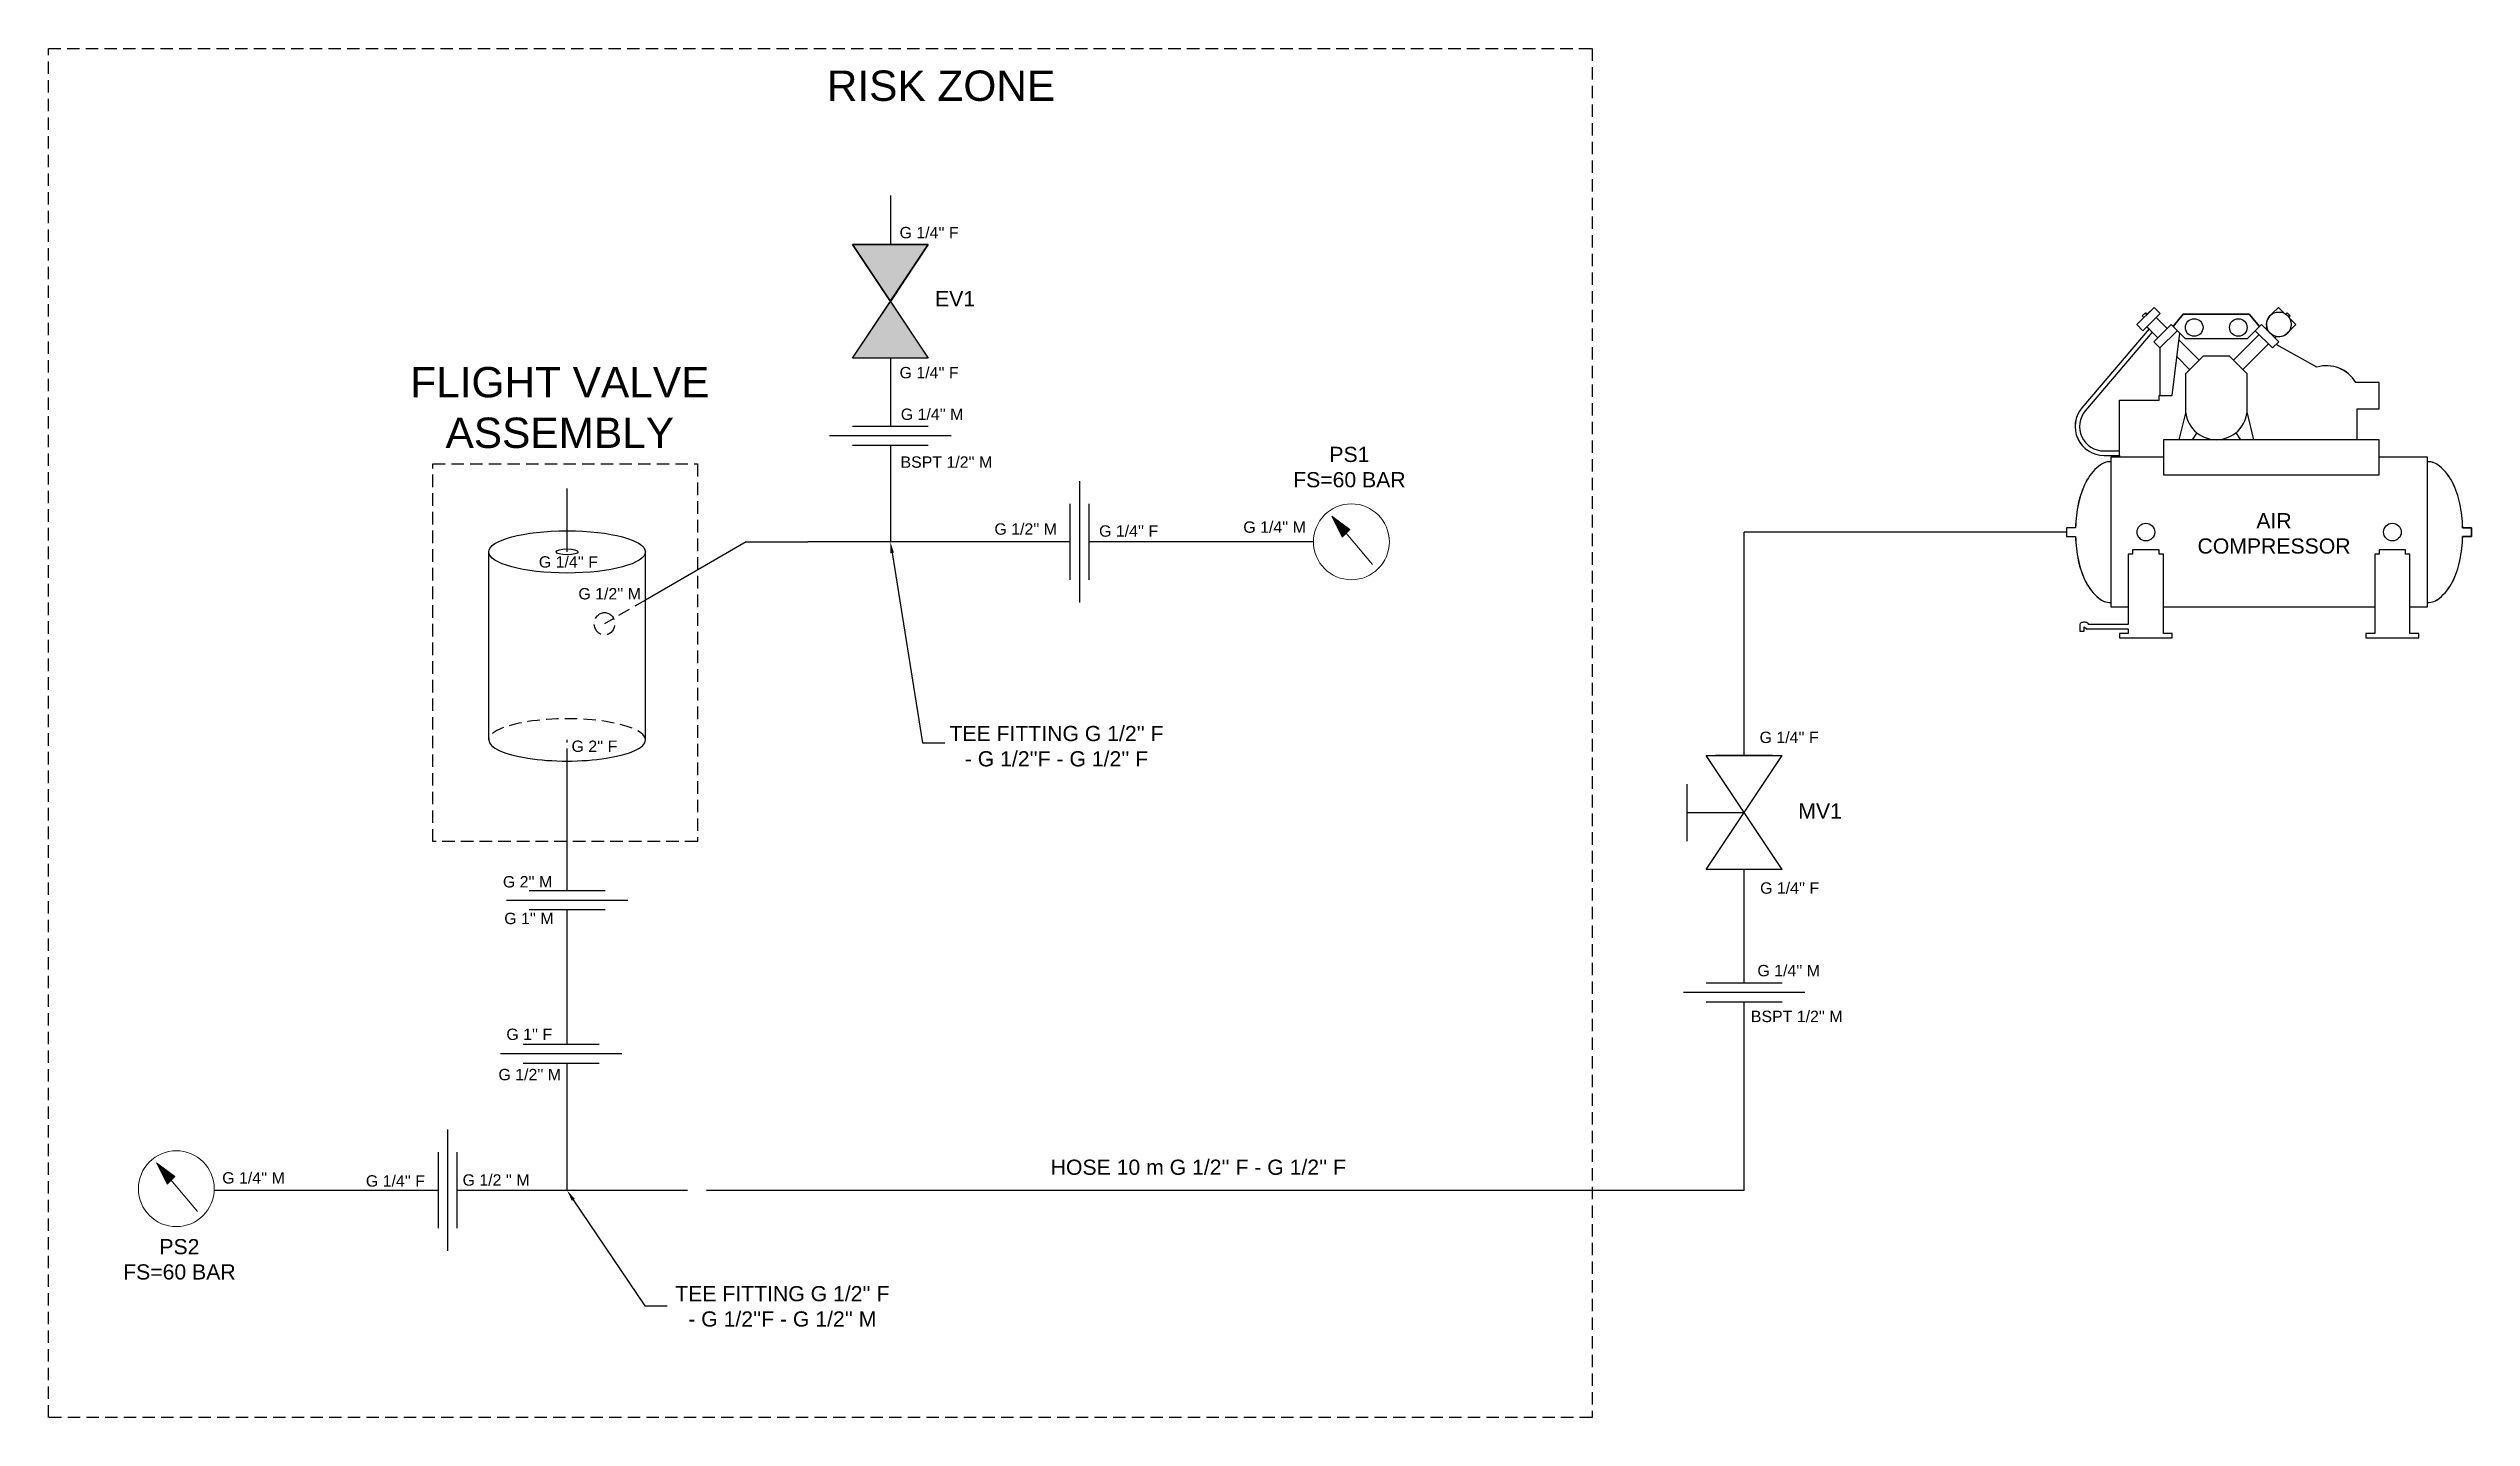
# Model space of a CAD drawing. Header units: millimetres. Extents: x 3438.2 to 3477.1, y 1369.3 to 1391.3.
import ezdxf
from ezdxf import colors
from ezdxf.entities.mleader import LeaderData, LeaderLine
from ezdxf.enums import TextEntityAlignment as Align
from ezdxf.math import Vec2, Vec3

# ---------------------------------------------------------------- set-up
doc = ezdxf.new("R2010")
doc.units = ezdxf.units.MM
doc.linetypes.add('TransientTextAxis', pattern=[0.3, 0.2, -0.1, 0, 0])
doc.layers.add('SYMS', color=7, linetype='Continuous')
doc.styles.add('SIMPLEX', font='SIMPLEX')
doc.styles.get("Standard").update_dxf_attribs({"font": 'arial.ttf'})
doc.styles.add('WD', font='romans.shx')

# ---------------------------------------------------------------- blocks, each defined once
blk = doc.blocks.new('VFI1_UNION')
at = {"ltscale": 3.2258}
for p, q in [((-0.4, -0.063), (0.4, -0.063)), ((-0.25, 0), (0.25, 0)), ((-0.25, -0.125), (0.25, -0.125))]:
    blk.add_line(p, q, dxfattribs=at)
at = {"style": 'WD'}
blk.add_attdef('WDTAGALT', text='', height=0.125, dxfattribs=at).set_placement((-0.035, 0.116), align=Align.RIGHT)
for tag, p, height in [('RATING1', (0.136, 0.123), 0.125), ('X2TERM02', (0, 0), 0.005), ('TERM02', (0.008, 0.013), 0.0625), ('X8TERM01', (0, -0.125), 0.005), ('TERM01', (0.017, -0.206), 0.0625), ('DESC1', (-0.937, -0.297), 0.125), ('DESC2', (-0.937, -0.481), 0.125), ('DESC3', (-0.937, -0.671), 0.125)]:
    blk.add_attdef(tag, p, '', height=height, dxfattribs=at)
at = {"style": 'WD', "flags": 1}
for tag, height, p in [('WDTYPE', 0.01, (0.506, -0.167)), ('FAMILY', 0.01, (0.614, -0.146)), ('INST', 0.125, (0.078, -0.384)), ('CAT', 0.01, (0.614, -0.19)), ('MFG', 0.01, (0.615, -0.222)), ('ASSYCODE', 0.01, (0.643, -0.251)), ('LOC', 0.125, (0.054, -0.545)), ('TAG1', 0.125, (0.072, -0.755))]:
    blk.add_attdef(tag, text='', height=height, dxfattribs=at).set_placement(p, align=Align.CENTER)
at = {"style": 'WD'}
blk.add_attdef('XREF', text='', height=0.0625, rotation=0.0625, dxfattribs=at).set_placement((0.597, -0.011), align=Align.TOP_CENTER)
blk = doc.blocks.new('HMT1_PRESSURE_GAUGE')
blk.add_hatch(color=7).paths.add_polyline_path([(-0.13, 0.17), (-0.06, 0.03), (-0.01, 0.08)])
at = {"color": 7, "linetype": 'Continuous', "lineweight": 0, "ltscale": 645.15999}
for p, q in [((-0.13, 0.17), (0.14, -0.15)), ((-0.13, 0.17), (-0.06, 0.03)), ((-0.13, 0.17), (-0.01, 0.08)), ((-0.06, 0.03), (-0.01, 0.08))]:
    blk.add_line(p, q, dxfattribs=at)
at = {"color": 255, "linetype": 'Continuous', "lineweight": 0, "ltscale": 25.4, "flags": 128}
blk.add_lwpolyline([(-0.13, 0.17), (-0.06, 0.03), (-0.01, 0.08)], close=True, dxfattribs=at)
at = {"color": 7, "linetype": 'Continuous', "lineweight": 0, "ltscale": 645.15999}
blk.add_circle((0, 0), 0.25, dxfattribs=at)
at = {"style": 'WD', "width": 0.7}
for tag, p in [('INST', (-0.01, 0.531)), ('LOC', (-0.01, 0.406)), ('TAG1', (-0.01, 0.281)), ('DESC1', (0.021, -0.375)), ('DESC2', (0.021, -0.5)), ('DESC3', (0.021, -0.625)), ('WDTAGALT', (0.021, -0.75))]:
    blk.add_attdef(tag, text='', height=0.0938, dxfattribs=at).set_placement(p, align=Align.CENTER)
blk.add_attdef('TERM01', text='', height=0.0625, dxfattribs=at).set_placement((-0.281, 0.031), align=Align.RIGHT)
at = {"style": 'WD'}
for tag, p, height, flags in [('X4TERM01', (-0.25, 0), 0.005, 1), ('X1TERM02', (0.25, 0), 0.005, 1), ('FAMILY', (-0.052, -0.062), 0.01, 9), ('WDBLKNAM', (-0.052, -0.187), 0.01, 9)]:
    blk.add_attdef(tag, p, '', height=height, dxfattribs=dict(at, flags=flags))
at = {"flags": 1}
blk.add_attdef('WDTYPE', (0.094, 0.094), '', height=0.01, dxfattribs=at)
at = {"style": 'WD', "width": 0.7}
for tag, p, height in [('TERM02', (0.281, 0.031), 0.0625), ('RATING1', (0.281, -0.187), 0.0938)]:
    blk.add_attdef(tag, p, '', height=height, dxfattribs=at)
at = {"style": 'WD'}
blk.add_attdef('XREF', text='', height=0.0625, dxfattribs=at).set_placement((-0.281, -0.156), align=Align.RIGHT)
at = {"linetype": 'Continuous', "style": 'WD', "flags": 9}
for tag, p in [('ASSYCODE', (-0.052, -0.156)), ('CAT', (-0.052, -0.094)), ('MFG', (-0.052, -0.125))]:
    blk.add_attdef(tag, p, '', height=0.01, dxfattribs=at)
blk = doc.blocks.new('VGVA1_GATE_VALVE_CLOS')
h = blk.add_hatch(color=256)
h.paths.add_polyline_path([(0, 0), (0.25, 0.375), (-0.25, 0.375)])
h.paths.add_polyline_path([(-0.25, -0.375), (0.25, -0.375), (0, 0)])
h.paths.add_polyline_path([(-0.001, -0.001), (0.039, -0.001), (0.039, 0.006), (-0.001, 0.006)], flags=9)
h.paths.add_polyline_path([(0.062, -0.004), (0.439, -0.004), (0.439, 0.09), (0.062, 0.09)], flags=9)
h.paths.add_polyline_path([(-0.001, 0.374), (0.039, 0.374), (0.039, 0.381), (-0.001, 0.381)], flags=9)
h.paths.add_polyline_path([(-0.001, -0.376), (0.037, -0.376), (0.037, -0.369), (-0.001, -0.369)], flags=9)
at = {"ltscale": 3.2258}
for p, q in [((-0.25, 0.375), (0.25, -0.375)), ((-0.25, -0.375), (0.25, 0.375)), ((0.25, 0.375), (-0.25, 0.375)), ((0.25, -0.375), (-0.25, -0.375))]:
    blk.add_line(p, q, dxfattribs=at)
at = {"ltscale": 25.4, "flags": 128}
for points in [[(0.25, 0.375), (0, 0), (-0.25, 0.375)], [(-0.25, -0.375), (0, 0), (0.25, -0.375)]]:
    blk.add_lwpolyline(points, close=True, dxfattribs=at)
at = {"style": 'WD', "flags": 1}
for tag, p in [('INST', (-0.294, 0.207)), ('LOC', (-0.294, 0.031)), ('TAG1', (-0.294, -0.159))]:
    blk.add_attdef(tag, text='', height=0.125, dxfattribs=at).set_placement(p, align=Align.RIGHT)
at = {"style": 'WD'}
for tag, p, height in [('X2TERM03', (0, 0.375), 0.005), ('TERM03', (0.02, 0.388), 0.0625), ('X1TERM02', (0, 0), 0.005), ('TERM02', (0.075, 0.012), 0.0625), ('RATING1', (0.274, -0.186), 0.125), ('DESC1', (0.274, -0.403), 0.125), ('X8TERM01', (0, -0.375), 0.005), ('TERM01', (0.029, -0.455), 0.0625), ('DESC2', (0.274, -0.586), 0.125), ('DESC3', (0.274, -0.776), 0.125), ('WDTAGALT', (0.274, -0.944), 0.125)]:
    blk.add_attdef(tag, p, '', height=height, dxfattribs=at)
blk.add_attdef('XREF', text='', height=0.0625, rotation=0.0625, dxfattribs=at).set_placement((0.362, 0.365), align=Align.TOP_CENTER)
at = {"style": 'WD', "flags": 1}
for tag, p in [('WDTYPE', (-0.37, -0.287)), ('FAMILY', (-0.378, -0.346)), ('CAT', (-0.378, -0.391)), ('MFG', (-0.376, -0.422)), ('ASSYCODE', (-0.348, -0.451))]:
    blk.add_attdef(tag, text='', height=0.01, dxfattribs=at).set_placement(p, align=Align.CENTER)
blk = doc.blocks.new('HC1_AIR_COMPRESSOR')
at = {"ltscale": 3.2258}
for p, q in [((0.498, 1.473), (0.621, 1.596)), ((0.537, 1.535), (0.559, 1.557)), ((0.665, 1.552), (0.542, 1.429)), ((0.559, 1.557), (0.57, 1.546)), ((0.621, 1.596), (0.665, 1.552)), ((1.505, 1.596), (1.46, 1.552)), ((1.46, 1.552), (1.462, 1.551)), ((1.548, 1.553), (1.505, 1.596)), ((1.566, 1.557), (1.555, 1.546)), ((1.588, 1.535), (1.566, 1.557)), ((0.585, 1.443), (0.109, 0.883)), ((0.607, 1.42), (0.133, 0.863)), ((0.542, 1.429), (0.498, 1.473)), ((0.548, 1.524), (0.537, 1.535)), ((0.648, 1.38), (0.57, 1.457)), ((0.619, 1.352), (0.742, 1.475)), ((0.714, 1.446), (0.637, 1.524)), ((0.786, 1.43), (0.663, 1.308)), ((0.742, 1.475), (0.842, 1.375)), ((0.75, 0.969), (0.804, 1.412)), ((0.756, 1.46), (0.828, 1.547)), ((0.828, 1.547), (1.297, 1.547)), ((1.186, 1.221), (1.367, 1.402)), ((1.284, 1.375), (1.383, 1.475)), ((1.297, 1.547), (1.369, 1.46)), ((1.462, 1.308), (1.339, 1.43)), ((1.383, 1.475), (1.506, 1.352)), ((1.411, 1.446), (1.421, 1.456)), ((1.478, 1.38), (1.487, 1.39)), ((1.577, 1.524), (1.588, 1.535)), ((1.582, 1.43), (1.583, 1.429)), ((1.583, 1.429), (1.628, 1.473)), ((1.628, 1.473), (1.585, 1.516)), ((0.663, 1.308), (0.619, 1.352)), ((0.663, 1.308), (0.663, 0.969)), ((0.873, 1.154), (0.784, 1.244)), ((0.94, 1.221), (0.798, 1.362)), ((0.842, 1.375), (1.284, 1.375)), ((0.969, 1.25), (0.844, 1.125)), ((1.156, 1.25), (0.969, 1.25)), ((1.281, 1.125), (1.156, 1.25)), ((1.252, 1.154), (1.434, 1.336)), ((1.506, 1.352), (1.462, 1.308)), ((1.777, 1.172), (1.488, 1.333)), ((0.844, 1.125), (0.844, 0.875)), ((1.281, 0.875), (1.281, 1.125)), ((2.219, 1.062), (2.054, 1.062)), ((2.219, 0.875), (2.219, 1.062)), ((0.375, 0.531), (0.375, 0.937)), ((0.375, 0.937), (0.656, 0.937)), ((0.656, 0.937), (0.656, 0.969)), ((0.656, 0.969), (0.75, 0.969)), ((2.063, 0.656), (2.063, 0.875)), ((2.063, 0.875), (2.219, 0.875)), ((0.844, 0.844), (0.797, 0.656)), ((0.922, 0.703), (0.891, 0.656)), ((1.203, 0.703), (1.235, 0.656)), ((1.281, 0.844), (1.328, 0.656)), ((0.266, 0.576), (0.375, 0.576)), ((0.266, 0.544), (0.375, 0.544)), ((0.688, 0.531), (0.313, 0.531)), ((0.313, 0.531), (0.313, -0.531)), ((0.688, 0.656), (0.688, 0.406)), ((2.219, 0.656), (0.688, 0.656)), ((2.219, 0.406), (2.219, 0.656)), ((2.563, 0.531), (2.219, 0.531)), ((2.563, -0.531), (2.563, 0.531)), ((0.688, 0.406), (2.219, 0.406)), ((0.063, 0.031), (0, 0.031)), ((0, 0.031), (0, -0.031)), ((2.812, 0.031), (2.875, 0.031)), ((2.875, 0.031), (2.875, -0.031)), ((0, -0.031), (0.063, -0.031)), ((0.469, -0.156), (0.438, -0.156)), ((0.438, -0.156), (0.438, -0.656)), ((0.469, -0.125), (0.469, -0.156)), ((0.656, -0.125), (0.469, -0.125)), ((0.656, -0.156), (0.656, -0.125)), ((0.688, -0.156), (0.656, -0.156)), ((0.688, -0.719), (0.688, -0.156)), ((2.219, -0.156), (2.188, -0.156)), ((2.188, -0.156), (2.188, -0.719)), ((2.219, -0.125), (2.219, -0.156)), ((2.406, -0.125), (2.219, -0.125)), ((2.406, -0.156), (2.406, -0.125)), ((2.438, -0.156), (2.406, -0.156)), ((2.438, -0.719), (2.438, -0.156)), ((2.875, -0.031), (2.812, -0.031)), ((0.094, -0.656), (0.094, -0.703)), ((0.125, -0.703), (0.125, -0.672)), ((0.125, -0.672), (0.141, -0.688)), ((0.141, -0.688), (0.438, -0.688)), ((0.438, -0.656), (0.156, -0.656)), ((0.313, -0.531), (0.438, -0.531)), ((0.438, -0.688), (0.438, -0.719)), ((0.688, -0.531), (2.188, -0.531)), ((2.438, -0.531), (2.563, -0.531)), ((0.094, -0.703), (0.125, -0.703)), ((0.438, -0.719), (0.375, -0.719)), ((0.375, -0.719), (0.375, -0.75)), ((0.75, -0.719), (0.688, -0.719)), ((0.75, -0.75), (0.75, -0.719)), ((2.188, -0.719), (2.125, -0.719)), ((2.125, -0.719), (2.125, -0.75)), ((2.125, -0.75), (2.5, -0.75)), ((2.5, -0.719), (2.438, -0.719)), ((2.5, -0.75), (2.5, -0.719))]:
    blk.add_line(p, q, dxfattribs=at)
at = {"ltscale": 25.4, "flags": 128}
blk.add_lwpolyline([(2.792, 0.202, 0.064948), (2.739, 0.354, 0.104203), (2.647, 0.469, 0.174705), (2.563, 0.5), (2.563, 0.531), (2.219, 0.531), (2.219, 0.656), (2.063, 0.656), (2.063, 0.875), (2.219, 0.875), (2.219, 1.062), (2.054, 1.062, 0.339438), (1.777, 1.172), (1.488, 1.333), (1.506, 1.352), (1.478, 1.38), (1.487, 1.39, 0.324447), (1.582, 1.43), (1.583, 1.429), (1.628, 1.473), (1.577, 1.524), (1.588, 1.535), (1.566, 1.557), (1.555, 1.546), (1.505, 1.596), (1.46, 1.552), (1.462, 1.551, 0.324447), (1.421, 1.456), (1.411, 1.446), (1.383, 1.475), (1.369, 1.46), (1.297, 1.547), (0.828, 1.547), (0.756, 1.46), (0.742, 1.475), (0.714, 1.446), (0.637, 1.524), (0.665, 1.552), (0.621, 1.596), (0.57, 1.546), (0.559, 1.557), (0.537, 1.535), (0.548, 1.524), (0.498, 1.473), (0.542, 1.429), (0.57, 1.457), (0.585, 1.443), (0.109, 0.883, 0.639378), (0.266, 0.544), (0.375, 0.544), (0.375, 0.531), (0.313, 0.531), (0.313, 0.5, 0.174705), (0.228, 0.469, 0.104203), (0.136, 0.354, 0.064948), (0.083, 0.202, 0.043245), (0.063, 0.031), (0, 0.031), (0, -0.031), (0.063, -0.031, 0.043245), (0.083, -0.202, 0.064948), (0.136, -0.354, 0.104203), (0.228, -0.469, 0.174705), (0.313, -0.5), (0.313, -0.531), (0.438, -0.531), (0.438, -0.656), (0.156, -0.656, 0.168649), (0.154, -0.651, 0.105215), (0.147, -0.645, 0.067398), (0.138, -0.641, 0.053549), (0.125, -0.64, 0.053549), (0.113, -0.641, 0.067398), (0.103, -0.645, 0.105215), (0.096, -0.651, 0.168649), (0.094, -0.656), (0.094, -0.703), (0.125, -0.703), (0.125, -0.672), (0.141, -0.688), (0.438, -0.688), (0.438, -0.719), (0.375, -0.719), (0.375, -0.75), (0.75, -0.75), (0.75, -0.719), (0.688, -0.719), (0.688, -0.531), (2.188, -0.531), (2.188, -0.719), (2.125, -0.719), (2.125, -0.75), (2.5, -0.75), (2.5, -0.719), (2.438, -0.719), (2.438, -0.531), (2.563, -0.531), (2.563, -0.5, 0.174705), (2.647, -0.469, 0.104203), (2.739, -0.354, 0.064948), (2.792, -0.202, 0.043245), (2.812, -0.031), (2.875, -0.031), (2.875, 0.031), (2.812, 0.031, 0.043245)], format="xyb", close=True, dxfattribs=at)
at = {"ltscale": 3.2258}
for centre, radius in [((1.507, 1.475), 0.0879), ((0.906, 1.453), 0.0625), ((1.219, 1.453), 0.0625), ((0.563, 0), 0.0625), ((2.313, 0), 0.0625)]:
    blk.add_circle(centre, radius, dxfattribs=at)
for centre, radius, start, end in [((1.844, 0.937), 0.244, 30.807, 105.8036), ((0.266, 0.75), 0.206, 139.6241, 270), ((0.266, 0.75), 0.174, 139.6241, 270), ((1.063, 0.875), 0.219, 180, 0), ((0.69, 0.077), 0.619, 153.4349, 168.2991), ((0.457, 0.193), 0.359, 129.6393, 153.4349), ((0.313, 0.367), 0.133, 90, 129.6393), ((2.563, 0.367), 0.133, 50.3607, 90), ((2.418, 0.193), 0.359, 26.5651, 50.3607), ((2.186, 0.077), 0.619, 11.7009, 26.5651), ((1.06, 0), 0.997, 168.2991, 178.204), ((1.816, 0), 0.997, 1.796, 11.7009), ((1.06, 0), 0.997, 181.796, 191.7009), ((1.816, 0), 0.997, 348.2991, 358.204), ((0.69, -0.077), 0.619, 191.7009, 206.5651), ((2.186, -0.077), 0.619, 333.4349, 348.2991), ((0.457, -0.193), 0.359, 206.5651, 230.3607), ((0.313, -0.367), 0.133, 230.3607, 270), ((2.563, -0.367), 0.133, 270, 309.6393), ((2.418, -0.193), 0.359, 309.6393, 333.4349), ((0.103, -0.656), 0.00906, 141.7088, 180), ((0.114, -0.665), 0.0225, 117.6838, 141.7088), ((0.121, -0.678), 0.0376, 102.2607, 117.6838), ((0.125, -0.699), 0.0594, 90, 102.2607), ((0.125, -0.699), 0.0594, 77.7393, 90), ((0.13, -0.678), 0.0376, 62.3162, 77.7393), ((0.137, -0.665), 0.0225, 38.2912, 62.3162), ((0.147, -0.656), 0.00906, 0, 38.2912)]:
    blk.add_arc(centre, radius, start, end, dxfattribs=at)
at = {"style": 'WD'}
blk.add_attdef('XREF', (2.671, 0.574), '', height=0.0625, rotation=0.0625, dxfattribs=at)
for tag, p in [('INST', (1.439, 0.172)), ('LOC', (1.435, -0.001)), ('TAG1', (1.422, -0.199))]:
    blk.add_attdef(tag, text='', height=0.125, dxfattribs=at).set_placement(p, align=Align.CENTER)
blk.add_attdef('TERM01', text='', height=0.0625, dxfattribs=at).set_placement((-0.041, 0.022), align=Align.RIGHT)
for tag, p, height in [('X4TERM01', (0, 0), 0.005), ('X1TERM02', (2.875, 0), 0.005), ('TERM02', (2.884, 0.019), 0.0625), ('RATING1', (2.884, -0.181), 0.125), ('DESC1', (2.884, -0.397), 0.125), ('DESC2', (2.884, -0.581), 0.125), ('DESC3', (2.884, -0.771), 0.125), ('WDTAGALT', (2.893, -0.965), 0.125)]:
    blk.add_attdef(tag, p, '', height=height, dxfattribs=at)
at = {"style": 'WD', "flags": 1}
for tag, p in [('WDTYPE', (1.945, -0.322)), ('FAMILY', (2.079, -0.218)), ('CAT', (2.076, -0.25)), ('MFG', (2.078, -0.285)), ('ASSYCODE', (2.106, -0.32))]:
    blk.add_attdef(tag, text='', height=0.01, dxfattribs=at).set_placement(p, align=Align.CENTER)
blk = doc.blocks.new('VGVA1_SCREW_DOWN_VALVE')
for p, q in [((0.25, -0.375), (-0.25, 0.375)), ((-0.25, -0.375), (0.25, 0.375)), ((-0.25, 0.375), (0.25, 0.375)), ((0.187, 0.375), (-0.188, 0.375)), ((-0.375, -0.188), (-0.375, 0.187)), ((-0.375, 0), (0, 0)), ((0.25, -0.375), (-0.25, -0.375)), ((0.187, -0.375), (-0.188, -0.375))]:
    blk.add_line(p, q)
at = {"style": 'WD'}
for tag, p, height in [('X2TERM02', (0, 0.375), 0.005), ('TERM02', (0.009, 0.388), 0.0625), ('RATING1', (0.272, -0.134), 0.125), ('DESC1', (0.272, -0.35), 0.125), ('X8TERM01', (0, -0.375), 0.005), ('TERM01', (0.026, -0.447), 0.0625), ('DESC2', (0.272, -0.534), 0.125), ('DESC3', (0.272, -0.724), 0.125), ('WDTAGALT', (0.272, -0.9), 0.125)]:
    blk.add_attdef(tag, p, '', height=height, dxfattribs=at)
blk.add_attdef('XREF', text='', height=0.0625, rotation=0.0625, dxfattribs=at).set_placement((0.4, 0.326), align=Align.TOP_CENTER)
at = {"style": 'WD', "width": 0.7, "flags": 1}
blk.add_attdef('TAG1', text='', height=0.125, dxfattribs=at).set_placement((-0.476, 0.108), align=Align.RIGHT)
at = {"style": 'WD', "width": 0.7}
for tag, p in [('INST', (-0.476, -0.068)), ('LOC', (-0.476, -0.235))]:
    blk.add_attdef(tag, text='', height=0.125, dxfattribs=at).set_placement(p, align=Align.RIGHT)
at = {"style": 'WD', "flags": 1}
for tag, p in [('WDTYPE', (-0.168, -0.021)), ('FAMILY', (-0.158, -0.04)), ('CAT', (-0.158, -0.085)), ('MFG', (-0.157, -0.116)), ('ASSYCODE', (-0.129, -0.145))]:
    blk.add_attdef(tag, text='', height=0.01, dxfattribs=at).set_placement(p, align=Align.CENTER)

msp = doc.modelspace()

# ---------------------------------------------------------------- linework, layer by layer
for p, q in [((3451.73, 1388.949), (3451.73, 1388.159)), ((3451.73, 1386.33), (3451.73, 1385.24)), ((3451.73, 1384.935), (3451.73, 1383.378)), ((3446.534, 1383.218), (3446.534, 1384.236)), ((3465.453, 1381.729), (3465.453, 1383.536)), ((3470.637, 1383.536), (3465.453, 1383.536)), ((3445.275, 1380.195), (3445.275, 1383.224)), ((3449.414, 1383.378), (3447.794, 1382.443)), ((3447.794, 1380.195), (3447.794, 1383.218)), ((3449.414, 1383.378), (3450.402, 1383.378)), ((3454.622, 1383.378), (3450.402, 1383.378)), ((3458.532, 1383.378), (3454.927, 1383.378)), ((3465.453, 1379.945), (3465.453, 1381.729)), ((3446.534, 1377.775), (3446.534, 1379.856)), ((3465.453, 1376.291), (3465.453, 1378.113)), ((3446.534, 1375.305), (3446.534, 1377.471)), ((3465.453, 1372.952), (3465.453, 1375.987)), ((3446.534, 1372.952), (3446.534, 1375)), ((3444.465, 1372.952), (3440.862, 1372.952)), ((3448.468, 1372.952), (3444.769, 1372.952)), ((3465.453, 1372.952), (3448.773, 1372.952))]:
    msp.add_line(p, q)
at = {"linetype": 'TransientTextAxis'}
for p, q in [((3447.794, 1382.443), (3447.136, 1382.063)), ((3446.534, 1379.856), (3446.534, 1380.195))]:
    msp.add_line(p, q, dxfattribs=at)
at = {"color": 240, "linetype": 'TransientTextAxis', "true_color": 0xed1f24}
msp.add_lwpolyline([(3438.198, 1391.311), (3463.01, 1391.311), (3463.01, 1369.302), (3438.198, 1369.302)], close=True, dxfattribs=at)
at = {"color": 30, "linetype": 'TransientTextAxis', "true_color": 0xf8991e}
msp.add_lwpolyline([(3444.375, 1384.631), (3448.628, 1384.631), (3448.628, 1378.56), (3444.375, 1378.56)], close=True, dxfattribs=at)
for major_axis, ratio in [((-1.259, 0), 0.269859), ((-0.178, 0), 0.269917)]:
    msp.add_ellipse((3446.534, 1383.218), major_axis=major_axis, ratio=ratio)
at = {"linetype": 'TransientTextAxis'}
msp.add_ellipse((3447.136, 1382.063), major_axis=(0, 0.18), ratio=0.915912, dxfattribs=at)
msp.add_ellipse((3446.534, 1380.195), major_axis=(1.259, 0), ratio=0.269859, start_param=6.282429, end_param=9.426756, dxfattribs=at)
msp.add_ellipse((3446.534, 1380.195), major_axis=(-1.259, 0), ratio=0.269859, start_param=6.282429, end_param=9.426756)

# ---------------------------------------------------------------- block references
at = {"layer": 'SYMS'}
for name, p, xscale, yscale, zscale in [('VGVA1_GATE_VALVE_CLOS', (3451.73, 1387.245), 2.438902001164822, 2.438902001164822, 2.438902001164822), ('HC1_AIR_COMPRESSOR', (3470.637, 1383.536), 2.263888782651718, 2.263888782651718, 2.263888782651718), ('VFI1_UNION', (3451.73, 1385.24), 2.438902001164822, 2.438902001164822, 2.438902001164822), ('HMT1_PRESSURE_GAUGE', (3459.141, 1383.38), 2.438902001164822, 2.438902001164822, 2.438902001164822), ('VGVA1_SCREW_DOWN_VALVE', (3465.453, 1379.029), 2.443509331734847, 2.443509331734847, 2.443509331734847), ('VFI1_UNION', (3446.534, 1377.775), 2.438902001164822, 2.438902001164822, 2.438902001164822), ('VFI1_UNION', (3465.453, 1376.291), 2.438902001164822, 2.438902001164822, 2.438902001164822), ('VFI1_UNION', (3446.44, 1375.305), 2.438902001164822, 2.438902001164822, 2.438902001164822), ('HMT1_PRESSURE_GAUGE', (3440.253, 1372.98), 2.438902001164822, 2.438902001164822, 2.438902001164822)]:
    msp.add_blockref(name, p, dxfattribs=dict(at, xscale=xscale, yscale=yscale, zscale=zscale))
at = {"layer": 'SYMS', "xscale": 2.438902001164822, "yscale": 2.438902001164822, "zscale": 2.438902001164822, "rotation": 90}
for p in [(3454.622, 1383.378), (3444.465, 1372.956)]:
    msp.add_blockref('VFI1_UNION', p, dxfattribs=at)

# ---------------------------------------------------------------- texts
at = {"color": 1, "attachment_point": 5, "style": 'SIMPLEX'}
for s, width, heights, insert, char_height in [('{\\fArial|b0|i0|c0|p34;\\C240;\\c2367469;RISK ZONE}', 6.69679, [0], (3452.544, 1390.709), 0.48778), ("\\A1;{\\fArial|b0|i0|c0|p34;\\C85;\\c4766296;G 1/4\\H1x;'' F}", 1.24657, [0], (3452.353, 1388.349), 0.18292), ('{\\fArial|b0|i0|c0|p34;\\C152;\\c12285479;EV1}', 0.79708, [0], (3452.771, 1387.288), 0.24389), ('{\\fArial|b0|i0|c0|p34;\\C30;\\c2005496;FLIGHT VALVE ASSEMBLY}', 6.69679, [0], (3446.417, 1385.536), 0.48778), ("\\A1;{\\fArial|b0|i0|c0|p34;\\C85;\\c4766296;G 1/4\\H1x;'' F}", 1.24657, [0], (3452.353, 1386.098), 0.18292), ("\\A1;{\\fArial|b0|i0|c0|p34;\\C85;\\c4766296;G 1/4'' M}", 1.20528, [0], (3452.401, 1385.429), 0.18292), ("\\A1;{\\fArial|b0|i0|c0|p34;\\C85;\\c4766296;BSPT 1/2'' M}", 1.62136, [0.454], (3452.631, 1384.66), 0.18292), ('{\\fArial|b0|i0|c0|p34;\\C152;\\c12285479;PS1\\PFS=60 BAR}', 3.65671, [0.663], (3459.109, 1384.58), 0.24389), ('\\A1;{\\fArial|b0|i0|c0|p34;\\C152;\\c12285479;AIR\\PCOMPRESSOR}', 3.55539, [0], (3473.971, 1383.514), 0.24389), ("\\A1;{\\fArial|b0|i0|c0|p34;\\C85;\\c4766296;G 1/2'' M}", 1.24657, [0], (3453.906, 1383.584), 0.18292), ("\\A1;{\\fArial|b0|i0|c0|p34;\\C85;\\c4766296;G 1/4'' F}", 1.24657, [0], (3455.56, 1383.552), 0.18292), ("\\A1;{\\fArial|b0|i0|c0|p34;\\C85;\\c4766296;G 1/4'' M}", 1.24657, [0], (3457.907, 1383.615), 0.18292), ("\\A1;{\\fArial|b0|i0|c0|p34;\\C85;\\c4766296;G 1/4'' F}", 1.24657, [0], (3446.555, 1383.055), 0.18292), ("\\A1;{\\fArial|b0|i0|c0|p34;\\C85;\\c4766296;G 1/2'' M}", 1.24657, [0], (3447.219, 1382.544), 0.18292), ("\\A1;{\\fArial|b0|i0|c0|p34;\\C152;\\c12285479;TEE FITTING G 1/2'' F - G 1/2''F - G 1/2'' F   }", 3.55539, [0], (3454.401, 1380.093), 0.24389), ("\\A1;{\\fArial|b0|i0|c0|p34;\\C85;\\c4766296;G 1/4'' F}", 1.24657, [0], (3466.177, 1380.235), 0.18292), ("\\A1;{\\fArial|b0|i0|c0|p34;\\C85;\\c4766296;G 2'' F}", 1.24657, [0], (3446.974, 1380.092), 0.18292), ('{\\fArial|b0|i0|c0|p34;\\C152;\\c12285479;MV1}', 1.02483, [0.55], (3466.675, 1379.053), 0.24389), ("\\A1;{\\fArial|b0|i0|c0|p34;\\C85;\\c4766296;G 2'' M}", 1.24657, [0], (3445.899, 1377.913), 0.18292), ("\\A1;{\\fArial|b0|i0|c0|p34;\\C85;\\c4766296;G 1/4'' F}", 1.24657, [0], (3466.185, 1377.813), 0.18292), ("\\A1;{\\fArial|b0|i0|c0|p34;\\C85;\\c4766296;G 1'' M}", 1.24657, [0], (3445.921, 1377.324), 0.18292), ("\\A1;{\\fArial|b0|i0|c0|p34;\\C85;\\c4766296;G 1/4'' M}", 1.24657, [0], (3466.17, 1376.485), 0.18292), ("\\A1;{\\fArial|b0|i0|c0|p34;\\C85;\\c4766296;BSPT 1/2'' M}", 1.45611, [0.491], (3466.299, 1375.749), 0.18292), ("\\A1;{\\fArial|b0|i0|c0|p34;\\C85;\\c4766296;G 1'' F}", 1.24657, [0], (3445.926, 1375.461), 0.18292), ("\\A1;{\\fArial|b0|i0|c0|p34;\\C85;\\c4766296;G 1/2'' M}", 1.24657, [0], (3445.934, 1374.814), 0.18292), ("\\A1;{\\fArial|b0|i0|c0|p34;\\C152;\\c12285479;HOSE 10 m G 1/2'' F - G 1/2'' F}", 5.31191, [0.417], (3456.681, 1373.324), 0.24389), ("\\A1;{\\fArial|b0|i0|c0|p34;\\C85;\\c4766296;G 1/4'' M}", 1.24657, [0], (3441.494, 1373.153), 0.18292), ("\\A1;{\\fArial|b0|i0|c0|p34;\\C85;\\c4766296;G 1/4'' F}", 1.24657, [0], (3443.775, 1373.104), 0.18292), ("\\A1;{\\fArial|b0|i0|c0|p34;\\C85;\\c4766296;G 1/2^I'' M}", 1.24657, [0], (3445.393, 1373.119), 0.18292), ('{\\fArial|b0|i0|c0|p34;\\C152;\\c12285479;PS2\\PFS=60 BAR}', 3.65671, [0.663], (3440.303, 1371.844), 0.24389), ("\\A1;{\\fArial|b0|i0|c0|p34;\\C152;\\c12285479;TEE FITTING G 1/2'' F - G 1/2''F - G 1/2'' M   }", 3.55539, [0], (3449.994, 1371.088), 0.24389)]:
    msp.add_mtext_dynamic_manual_height_columns(s, width=width, gutter_width=2.439, heights=heights, dxfattribs=dict(at, insert=insert, char_height=char_height))

# ---------------------------------------------------------------- leaders
ml = msp.add_multileader_mtext('Standard')
ml.set_content('', color=256)
ml.set_leader_properties()
ml.build(insert=Vec2(0, 0))
ml.multileader.update_dxf_attribs({"text_right_attachment_type": 6, "dogleg_length": 0.36, "arrow_head_size": 0.18})
ctx = ml.context
ctx.base_point, ctx.char_height, ctx.arrow_head_size, ctx.landing_gap_size, ctx.plane_origin = Vec3(3452.607, 1380.147), 0.18, 0.18, 0.09, Vec3(3452.354, 1383.378)
ctx.right_attachment = 6
notes = []
notes.append((ctx, [(0, (1, 1, 0), (3452.247, 1380.147), (1, 0), 0.36, [(0, [(3451.73, 1383.378)], 0, [])])]))
ctx.mtext.insert, ctx.mtext.flow_direction = Vec3(3452.697, 1380.237), 5
ml = msp.add_multileader_mtext('Standard')
ml.set_content('', color=256)
ml.set_leader_properties()
ml.build(insert=Vec2(0, 0))
ml.multileader.update_dxf_attribs({"text_right_attachment_type": 6, "dogleg_length": 0.36, "arrow_head_size": 0.18})
ctx = ml.context
ctx.base_point, ctx.char_height, ctx.arrow_head_size, ctx.landing_gap_size, ctx.plane_origin = Vec3(3448.143, 1371.095), 0.18, 0.18, 0.09, Vec3(3447.29, 1372.855)
ctx.right_attachment = 6
notes.append((ctx, [(0, (1, 1, 0), (3447.783, 1371.095), (1, 0), 0.36, [(0, [(3446.534, 1372.952)], 0, [])])]))
ctx.mtext.insert, ctx.mtext.flow_direction = Vec3(3448.233, 1371.185), 5
for ctx, leaders in notes:
    for number, flags, end, landing, length, lines in leaders:
        leader = LeaderData()
        leader.index, (leader.has_last_leader_line, leader.has_dogleg_vector, leader.attachment_direction) = number, flags
        leader.last_leader_point, leader.dogleg_vector, leader.dogleg_length = Vec3(end), Vec3(landing), length
        for number, points, colour, breaks in lines:
            line = LeaderLine()
            line.index, line.vertices, line.color, line.breaks = number, Vec3.list(points), colors.encode_raw_color(colour), breaks
            leader.lines.append(line)
        ctx.leaders.append(leader)

doc.saveas('drawing.dxf')
